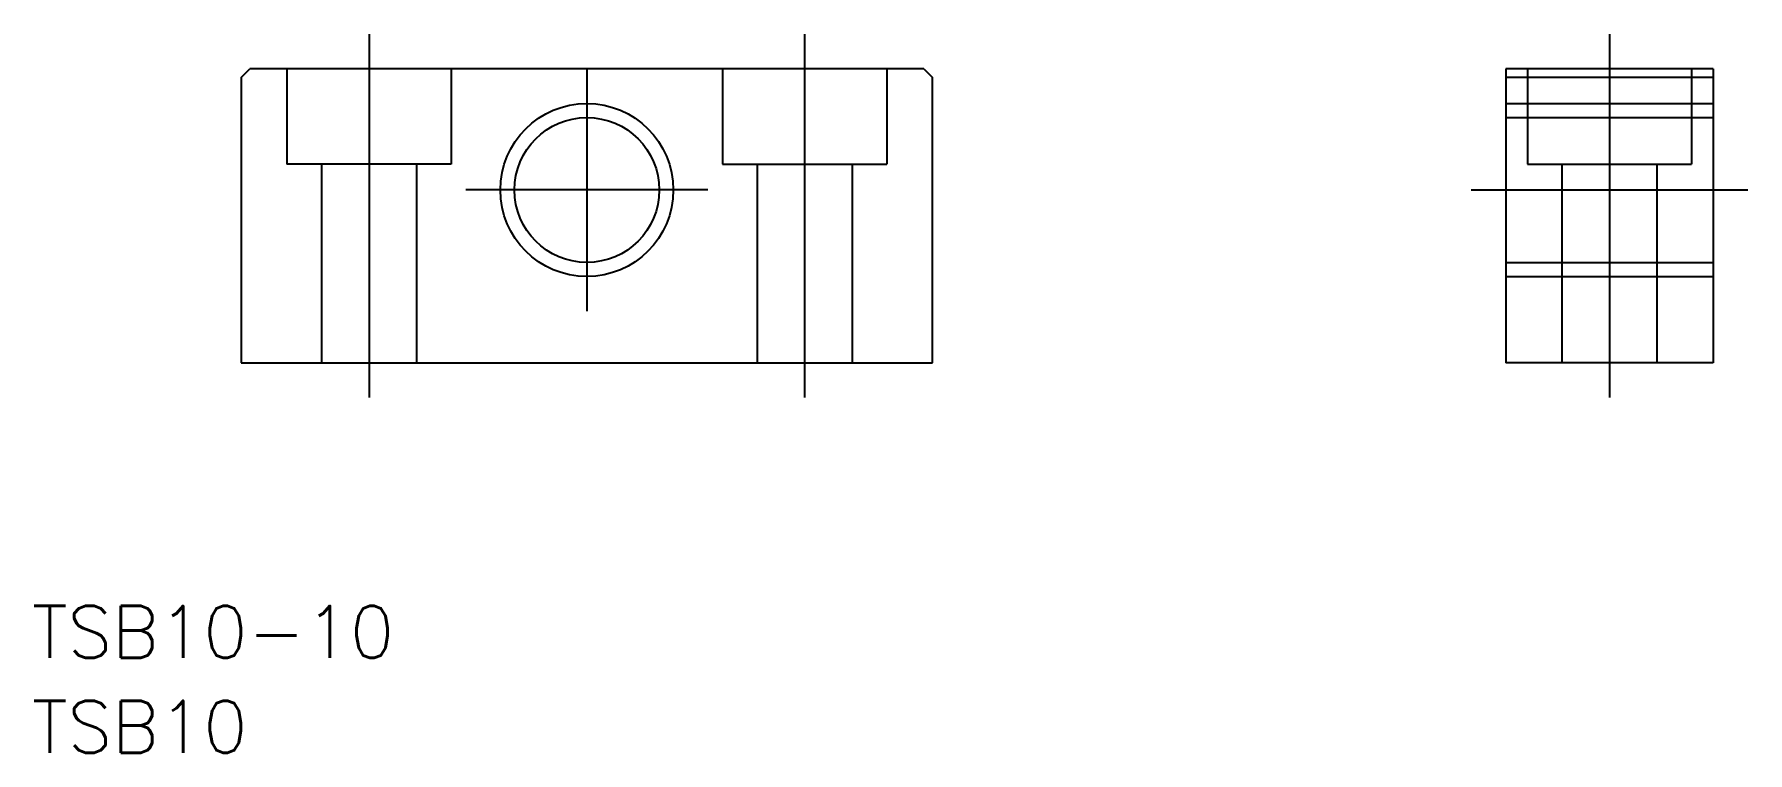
# Model space of a CAD drawing. Extents: x -32 to 67.2, y -32.5 to 9.
import ezdxf

# ---------------------------------------------------------------- set-up
doc = ezdxf.new("R2010")
doc.units = 0
doc.linetypes.add('CENTER', pattern=[50.8, 31.75, -6.35, 6.35, -6.35])
doc.linetypes.add('DASHED', pattern=[19.05, 12.7, -6.35])
doc.layers.get('0').update_dxf_attribs({"linetype": 'CONTINUOUS'})
doc.layers.add('CENTER', color=1, linetype='CENTER')
doc.styles.get("Standard").update_dxf_attribs({"font": 'txt.shx', "height": 3, "bigfont": 'bigfont.shx'})

# ---------------------------------------------------------------- blocks, each defined once
blk = doc.blocks.new('*U3')
at = {"color": 7, "linetype": 'CONTINUOUS'}
blk.add_text('TSB10-10', height=3, dxfattribs=at).set_placement((-32.099, -27.042))
blk = doc.blocks.new('*U4')
at = {"color": 7, "linetype": 'CONTINUOUS'}
blk.add_text('TSB10', height=3, dxfattribs=at).set_placement((-32.099, -32.526))

msp = doc.modelspace()

# ---------------------------------------------------------------- linework, layer by layer
at = {"color": 7, "linetype": 'CONTINUOUS'}
for p, q in [((-20, 6.5), (-19.5, 7)), ((19.5, 7), (-19.5, 7)), ((19.5, 7), (20, 6.5)), ((65.161, 7), (53.161, 7)), ((53.161, 7), (53.161, -10)), ((65.161, 7), (65.161, -10)), ((-20, 6.5), (-20, -10)), ((20, -10), (20, 6.5)), ((65.161, 6.5), (53.161, 6.5)), ((-20, -10), (20, -10)), ((65.161, -10), (53.161, -10))]:
    msp.add_line(p, q, dxfattribs=at)
at = {"color": 3, "linetype": 'DASHED'}
for p, q in [((-17.35, 7), (-17.35, 1.5)), ((-7.85, 7), (-7.85, 1.5)), ((7.85, 7), (7.85, 1.5)), ((17.35, 7), (17.35, 1.5)), ((54.411, 7), (54.411, 1.5)), ((63.911, 7), (63.911, 1.5)), ((53.161, 5), (65.161, 5)), ((53.161, 4.188), (65.161, 4.188)), ((-7.85, 1.5), (-17.35, 1.5)), ((-15.35, 1.5), (-15.35, -10)), ((-9.85, 1.5), (-9.85, -10)), ((7.85, 1.5), (17.35, 1.5)), ((9.85, 1.5), (9.85, -10)), ((15.35, 1.5), (15.35, -10)), ((54.411, 1.5), (63.911, 1.5)), ((56.411, 1.5), (56.411, -10)), ((61.911, 1.5), (61.911, -10)), ((53.161, -4.188), (65.161, -4.188)), ((53.161, -5), (65.161, -5))]:
    msp.add_line(p, q, dxfattribs=at)
at = {"color": 3, "linetype": 'CONTINUOUS'}
msp.add_circle((0, 0), 5, dxfattribs=at)
at = {"color": 7, "linetype": 'CONTINUOUS'}
msp.add_circle((0, 0), 4.188, dxfattribs=at)
at = {"layer": 'CENTER', "color": 1, "linetype": 'CENTER'}
for p, q in [((-12.6, 9), (-12.6, -12)), ((12.6, 9), (12.6, -12)), ((59.161, 9), (59.161, -12)), ((0, 7), (0, -7)), ((7, 0), (-7, 0)), ((51.161, 0), (67.161, 0))]:
    msp.add_line(p, q, dxfattribs=at)

# ---------------------------------------------------------------- block references
at = {"color": 7, "linetype": 'CONTINUOUS'}
for name in ['*U3', '*U4']:
    msp.add_blockref(name, (0, 0), dxfattribs=at)

doc.saveas('drawing.dxf')
